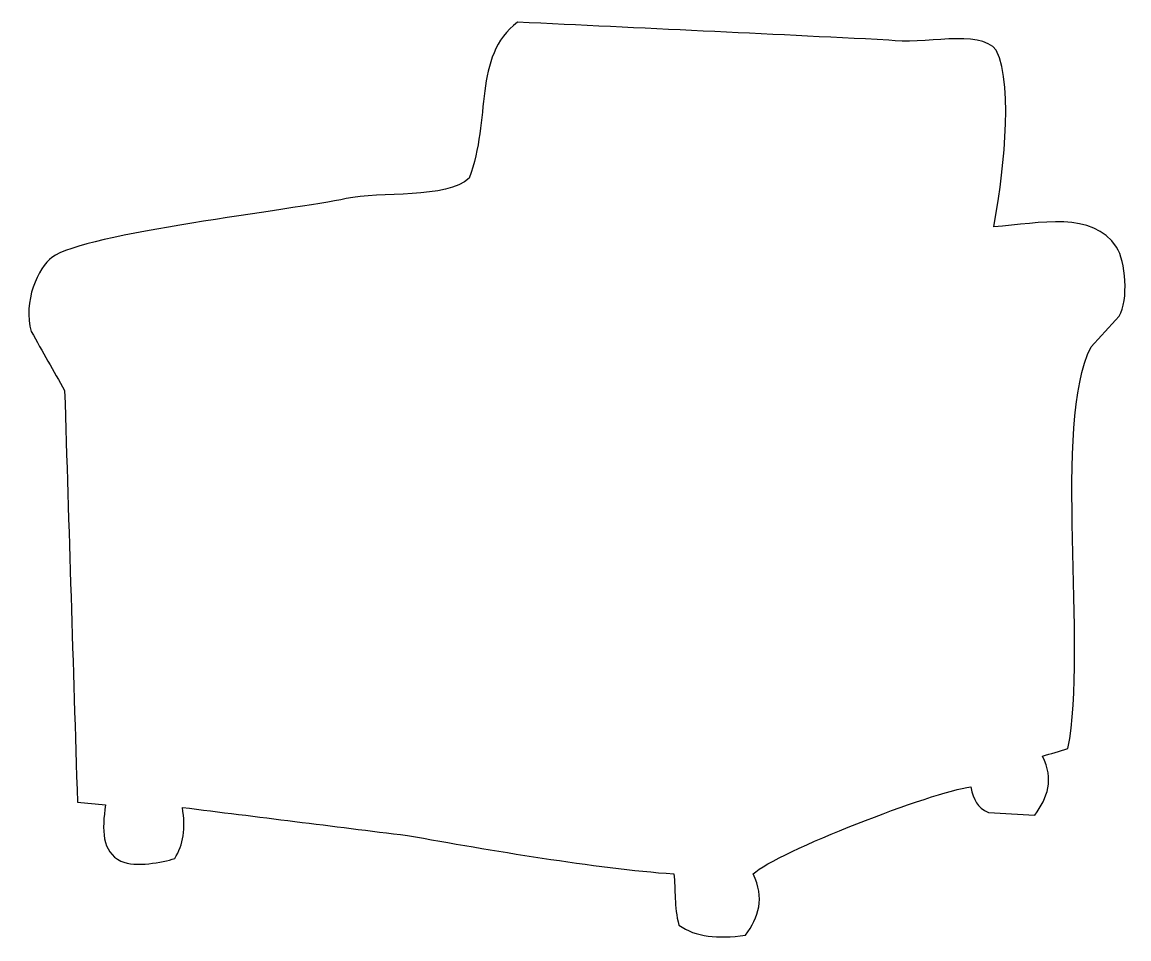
# Model space of a CAD drawing. Header units: centimetres. Extents: x -6.5 to 6.5, y -5.4 to 5.4.
import ezdxf

# ---------------------------------------------------------------- set-up
doc = ezdxf.new("R2010")
doc.units = ezdxf.units.CM
doc.header["$MEASUREMENT"] = 0
doc.layers.add('Camada 1', color=7, linetype='Continuous')

msp = doc.modelspace()

# ---------------------------------------------------------------- linework, layer by layer
at = {"layer": 'Camada 1'}
msp.add_open_spline([(-0.69808, 5.3966), (0.7603, 5.32619), (2.2193, 5.25576), (3.6777, 5.18541), (3.6777, 5.18541), (4.07095, 5.1172), (4.74709, 5.32649), (4.94521, 5.06468), (4.94521, 5.06468), (5.16257, 4.63852), (5.00974, 3.46366), (4.91507, 2.98249), (4.91507, 2.98249), (5.47236, 3.02075), (6.07701, 3.17572), (6.36356, 2.74108), (6.36356, 2.74108), (6.46918, 2.58082), (6.50815, 2.11698), (6.39375, 1.9263), (6.39375, 1.9263), (6.28315, 1.80562), (6.17243, 1.68489), (6.06178, 1.56419), (6.06178, 1.56419), (5.60609, 0.64857), (6.02447, -1.96752), (5.79021, -3.17352), (5.79021, -3.17352), (5.68959, -3.20379), (5.58899, -3.23387), (5.48837, -3.26409), (5.48837, -3.26409), (5.63016, -3.54193), (5.55039, -3.75016), (5.39788, -3.95817), (5.39788, -3.95817), (5.21675, -3.94804), (5.03572, -3.93804), (4.85472, -3.92793), (4.85472, -3.92793), (4.71396, -3.8626), (4.6842, -3.78937), (4.64348, -3.6262), (4.64348, -3.6262), (4.19493, -3.68139), (2.36827, -4.38786), (2.07827, -4.6522), (2.07827, -4.6522), (2.21858, -4.93888), (2.14203, -5.16237), (1.98778, -5.3765), (1.98778, -5.3765), (1.65303, -5.41881), (1.4075, -5.40132), (1.20313, -5.25577), (1.20313, -5.25577), (1.14355, -5.04357), (1.16736, -4.8323), (1.14278, -4.6522), (1.14278, -4.6522), (0.2034, -4.5846), (-1.01238, -4.37277), (-1.99573, -4.19952), (-1.99573, -4.19952), (-2.88087, -4.0889), (-3.76627, -3.9783), (-4.65141, -3.86763), (-4.65141, -3.86763), (-4.6091, -4.12385), (-4.63826, -4.3011), (-4.7419, -4.47112), (-4.7419, -4.47112), (-4.88652, -4.51594), (-5.19865, -4.58018), (-5.37568, -4.50131), (-5.37568, -4.50131), (-5.60214, -4.3905), (-5.6001, -4.13304), (-5.55676, -3.83744), (-5.55676, -3.83744), (-5.66744, -3.82739), (-5.77803, -3.81733), (-5.88871, -3.80733), (-5.88871, -3.80733), (-5.93901, -2.188), (-5.98933, -0.56819), (-6.03963, 1.05113), (-6.03963, 1.05113), (-6.17036, 1.28246), (-6.30117, 1.51386), (-6.43195, 1.74521), (-6.43195, 1.74521), (-6.54035, 2.09314), (-6.34374, 2.50634), (-6.19046, 2.62029), (-6.19046, 2.62029), (-5.80478, 2.9072), (-3.33248, 3.18144), (-2.72003, 3.3144), (-2.72003, 3.3144), (-2.32376, 3.40036), (-1.52642, 3.30649), (-1.27144, 3.55581), (-1.27144, 3.55581), (-1.00367, 4.25043), (-1.23545, 4.98964), (-0.69808, 5.3966)], degree=3, knots=[0, 0, 0, 0, 0.03571429, 0.03571429, 0.03571429, 0.03571429, 0.07142857, 0.07142857, 0.07142857, 0.07142857, 0.10714286, 0.10714286, 0.10714286, 0.10714286, 0.14285714, 0.14285714, 0.14285714, 0.14285714, 0.17857143, 0.17857143, 0.17857143, 0.17857143, 0.21428571, 0.21428571, 0.21428571, 0.21428571, 0.25, 0.25, 0.25, 0.25, 0.28571429, 0.28571429, 0.28571429, 0.28571429, 0.32142857, 0.32142857, 0.32142857, 0.32142857, 0.35714286, 0.35714286, 0.35714286, 0.35714286, 0.39285714, 0.39285714, 0.39285714, 0.39285714, 0.42857143, 0.42857143, 0.42857143, 0.42857143, 0.46428571, 0.46428571, 0.46428571, 0.46428571, 0.5, 0.5, 0.5, 0.5, 0.53571429, 0.53571429, 0.53571429, 0.53571429, 0.57142857, 0.57142857, 0.57142857, 0.57142857, 0.60714286, 0.60714286, 0.60714286, 0.60714286, 0.64285714, 0.64285714, 0.64285714, 0.64285714, 0.67857143, 0.67857143, 0.67857143, 0.67857143, 0.71428571, 0.71428571, 0.71428571, 0.71428571, 0.75, 0.75, 0.75, 0.75, 0.78571429, 0.78571429, 0.78571429, 0.78571429, 0.82142857, 0.82142857, 0.82142857, 0.82142857, 0.85714286, 0.85714286, 0.85714286, 0.85714286, 0.89285714, 0.89285714, 0.89285714, 0.89285714, 0.92857143, 0.92857143, 0.92857143, 0.92857143, 1, 1, 1, 1], dxfattribs=at)

doc.saveas('drawing.dxf')
